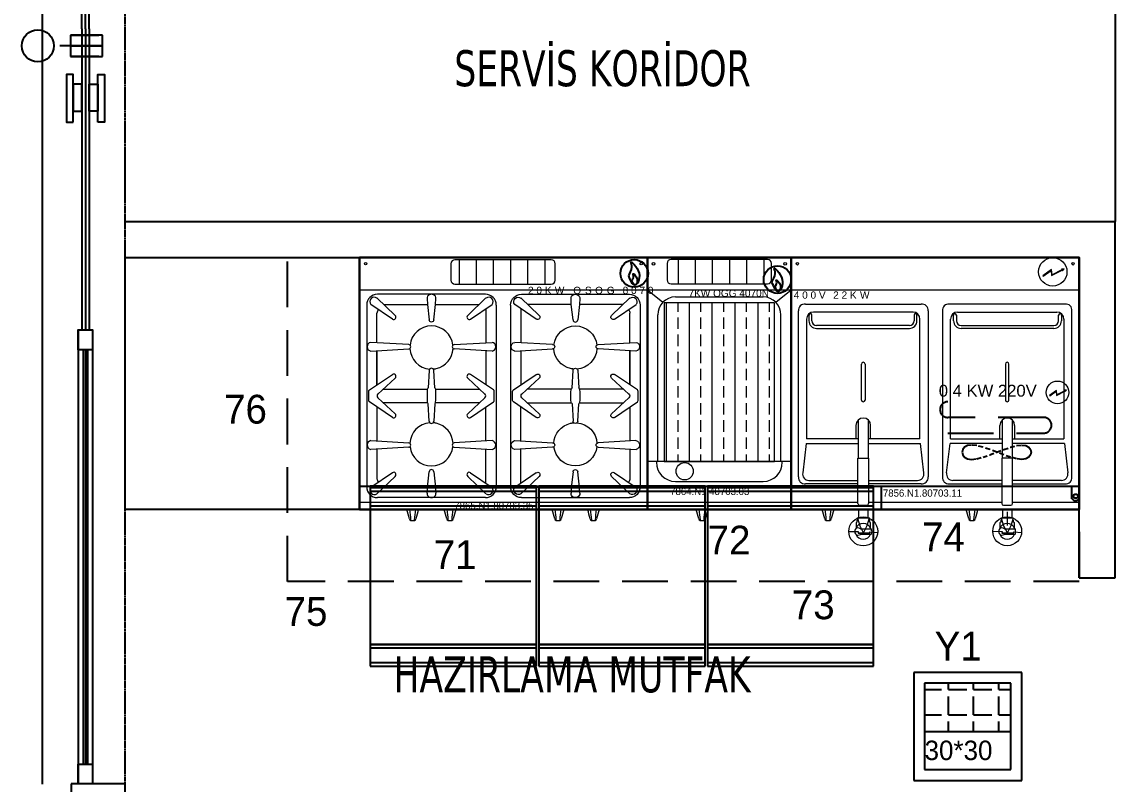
# Model space of a CAD drawing. Header units: millimetres. Extents: x 6517 to 10548, y -1828 to 1073.
# Drawn here: x 6815.9 to 7119.7, y -373.1 to -161.4 of the extents above; entities that cross this region are included whole.
import ezdxf

# ---------------------------------------------------------------- set-up
doc = ezdxf.new("R2010")
doc.units = ezdxf.units.MM
doc.linetypes.add('DASHDOT4', pattern=[0.265, 0.125, -0.0625, 0.015, -0.0625])
doc.linetypes.add('DASHED', pattern=[19.05, 12.7, -6.35])
for name, color, linetype in [('Ar-MECH-SHAFT', 4, 'Continuous'), ('Cember', 7, 'Continuous'), ('Giydirme_Cephe', 7, 'Continuous'), ('Kıtc-002 Çizgi', 7, 'Continuous'), ('Kıtc-008 Rakam', 1, 'Continuous'), ('Kıtc-011 Elk Tes Yazı 001', 1, 'Continuous'), ('Kıtc-014 Elk Tes İşaretler', 1, 'Continuous'), ('Kıtc-019 Su Tes İşaretler', 5, 'Continuous'), ('Kıtc-021 Gaz Tes Yazı 001', 3, 'Continuous'), ('Kıtc-024 Gaz Tes İşaretler', 3, 'Continuous'), ('Kıtc-028 Yer Izgarası', 252, 'Continuous')]:
    doc.layers.add(name, color=color, linetype=linetype)
doc.styles.add('01_1', font='HELVL.shx', dxfattribs={"width": 0.7, "height": 1.8})
doc.styles.get("Standard").update_dxf_attribs({"font": 'stylu.ttf', "height": 10})

# ---------------------------------------------------------------- blocks, each defined once
blk = doc.blocks.new('A$C74735DFE')
at = {"layer": 'Kıtc-024 Gaz Tes İşaretler'}
blk.add_circle((38.3, 38.3), 38.3, dxfattribs=at)
for points, knots in [([(23, 31.1), (25.5, 37.4), (36.3, 53.2), (21.4, 81.4), (47.3, 56.5), (51.6, 38.6)], [12.776613, 12.776613, 12.776613, 12.776613, 30.852712, 43.460631, 77.656151, 77.656151, 77.656151, 77.656151]), ([(51.6, 38.6), (55.7, 21.8), (39.2, -9), (28.1, 18.4), (23, 31.1)], [77.656151, 77.656151, 77.656151, 77.656151, 109.670532, 137.365521, 137.365521, 137.365521, 137.365521]), ([(32, 18.2), (33.2, 21.3), (38.6, 29.2), (31.2, 43.3), (44.1, 30.9), (46.3, 21.9)], [12.776613, 12.776613, 12.776613, 12.776613, 30.852712, 43.460631, 77.656151, 77.656151, 77.656151, 77.656151]), ([(46.3, 21.9), (48.3, 13.5), (40.1, -1.9), (34.5, 11.8), (32, 18.2)], [77.656151, 77.656151, 77.656151, 77.656151, 109.670532, 137.365521, 137.365521, 137.365521, 137.365521])]:
    blk.add_open_spline(points, degree=3, knots=knots, dxfattribs=at)
blk = doc.blocks.new('A$C2FA44268')
at = {"layer": 'Kıtc-002 Çizgi', "lineweight": 5}
for centre, radius, start, end in [((-1419.73, -386.19), 1472.12, 15.2273, 15.33167), ((-30.55, -1.9), 31.74, 3.7631, 8.9605), ((33.74, -1.9), 31.74, 171.0395, 176.2369), ((1422.92, -386.19), 1472.12, 164.66833, 164.7727), ((1.24, 0.51), 0.533, 185.4246, 251.8899), ((1.6, 3.46), 3.5, 261.5295, 278.4705), ((0.83, 0.16), 0.305, 329.021, 5.0101), ((2.36, 0.16), 0.305, 174.9899, 210.979), ((1.95, 0.51), 0.533, 288.1101, 354.5754)]:
    blk.add_arc(centre, radius, start, end, dxfattribs=at)
blk = doc.blocks.new('A$C52631ABA')
at = {"layer": 'Kıtc-002 Çizgi', "lineweight": 5}
h = blk.add_hatch(dxfattribs=at)
h.set_pattern_fill('ANSI31', color=256, scale=1.5, angle=45, style=0)
h.set_pattern_definition([(90, (12018.0053, -19388.686), (-4.7625, 9e-16), [])])
h.paths.add_polyline_path([(329.6, 158.88), (356.33, 158.88, -0.414214), (357.48, 157.73), (357.48, 153.23, -0.414214), (356.33, 152.09), (329.6, 152.09, -0.414214), (328.45, 153.23), (328.45, 153.23), (328.45, 157.73, -0.414214)])
h = blk.add_hatch(dxfattribs=at)
h.set_pattern_fill('ANSI33', color=256, angle=45, style=0)
h.set_pattern_definition([(90, (12157.616, -19823.7025), (-6.35, 1e-15), []), (90, (12160.791, -19820.5275), (-6.35, 1e-15), [3.175, -1.5875])])
h.paths.add_polyline_path([(358.27, 146.8), (327.64, 146.8), (327.64, 102.72), (358.27, 102.72)])
at = {"color": 7, "linetype": 'Continuous', "lineweight": 15}
for p, q in [((330.94, 100.07), (330.94, 100.05)), ((335.74, 100.05), (335.74, 100.07))]:
    blk.add_line(p, q, dxfattribs=at)
at = {"layer": 'Kıtc-002 Çizgi', "lineweight": 5}
for p, q in [((356.33, 158.88), (329.6, 158.88)), ((356.33, 158.87), (356.33, 158.88)), ((328.45, 157.73), (328.45, 153.23)), ((357.47, 157.73), (357.48, 157.73)), ((357.48, 153.23), (357.48, 157.73)), ((329.6, 152.09), (356.33, 152.09)), ((356.33, 152.09), (356.33, 152.09)), ((357.47, 153.23), (357.48, 153.23)), ((322.97, 150.41), (327.29, 146.98)), ((322.97, 150.41), (362.97, 150.41)), ((358.65, 146.98), (362.97, 150.41)), ((330.78, 148.47), (355.16, 148.47)), ((325.87, 102.72), (325.87, 143.46)), ((360.07, 143.46), (360.07, 143.48)), ((360.07, 102.72), (360.07, 143.46)), ((362.97, 102.72), (322.97, 102.72)), ((325.47, 102.72), (325.47, 102.52)), ((360.47, 102.52), (360.47, 102.72)), ((330.77, 97.22), (355.17, 97.22)), ((322.97, 91.41), (362.97, 91.41))]:
    blk.add_line(p, q, dxfattribs=at)
at = {"layer": 'Kıtc-002 Çizgi', "linetype": 'Continuous', "lineweight": 15}
for p, q in [((329.6, 158.87), (329.6, 158.88)), ((328.45, 157.73), (328.45, 157.73)), ((328.45, 153.23), (328.45, 153.23)), ((329.6, 152.09), (329.6, 152.09))]:
    blk.add_line(p, q, dxfattribs=at)
at = {"layer": 'Kıtc-002 Çizgi'}
blk.add_lwpolyline([(322.97, 159.41), (362.97, 159.41), (362.97, 89.41), (322.97, 89.41)], close=True, dxfattribs=at)
at = {"layer": 'Kıtc-002 Çizgi', "lineweight": 5}
blk.add_lwpolyline([(327.64, 102.72), (358.27, 102.72), (358.27, 146.8), (327.64, 146.8)], close=True, dxfattribs=at)
for centre, radius in [((324.67, 157.66), 0.35), ((361.27, 157.66), 0.35), ((333.34, 100.05), 2.4)]:
    blk.add_circle(centre, radius, dxfattribs=at)
for centre, radius, start, end in [((329.6, 157.73), 1.15, 90, 180), ((356.33, 157.73), 1.15, 0, 90), ((329.6, 153.23), 1.15, 180, 270), ((356.33, 153.23), 1.15, 270, 0), ((330.84, 143.5), 4.97, 90.6741, 180.4801), ((355.1, 143.5), 4.97, 359.5199, 89.3259), ((330.77, 102.52), 5.3, 180, 270), ((355.17, 102.52), 5.3, 270, 0)]:
    blk.add_arc(centre, radius, start, end, dxfattribs=at)
at = {"xscale": 0.1, "yscale": 0.1, "zscale": 0.1}
blk.add_blockref('A$C74735DFE', (355.3, 149.45), dxfattribs=at)
at = {"layer": 'Kıtc-002 Çizgi'}
blk.add_blockref('A$C2FA44268', (336.58, 86.36), dxfattribs=at)
at = {"layer": 'Kıtc-021 Gaz Tes Yazı 001', "color": 3, "lineweight": 15, "insert": (334.4, 150.49), "char_height": 2, "attachment_point": 1}
blk.add_mtext_dynamic_manual_height_columns('{\\f@Arial Unicode MS|b0|i0|c162|p34;7KW OGG 4070N}', width=40.9114, gutter_width=50, heights=[0], dxfattribs=at)
at = {"layer": 'Kıtc-021 Gaz Tes Yazı 001', "color": 3, "lineweight": 15, "insert": (329.3, 95.44), "char_height": 2, "width": 63.4235, "attachment_point": 1}
blk.add_mtext('7864.N1.40703.03\\P', dxfattribs=at)
blk = doc.blocks.new('A$C1AAB3821')
at = {"layer": 'Kıtc-028 Yer Izgarası'}
for p, q in [((30, 30), (0, 30)), ((0, 30), (0, 0)), ((30, 0), (30, 30)), ((27, 27), (3, 27)), ((3, 27), (3, 3)), ((3, 25.24), (7.74, 25.24)), ((9.65, 25.24), (9.65, 27)), ((9.65, 25.24), (14.73, 25.24)), ((16.63, 25.24), (16.63, 27)), ((16.63, 25.24), (21.71, 25.24)), ((23.62, 25.24), (23.62, 27)), ((23.62, 25.24), (27, 25.24)), ((27, 3), (27, 27)), ((9.65, 18.25), (9.65, 23.33)), ((16.63, 18.25), (16.63, 23.33)), ((23.62, 18.25), (23.62, 23.33)), ((3, 18.25), (7.74, 18.25)), ((9.65, 18.25), (14.73, 18.25)), ((16.63, 18.25), (21.71, 18.25)), ((23.62, 18.25), (27, 18.25)), ((9.65, 13.5), (9.65, 16.35)), ((16.63, 13.5), (16.63, 16.35)), ((23.62, 13.5), (23.62, 16.35)), ((27, 13.5), (3, 13.5)), ((3, 13.5), (3, 3)), ((27, 3), (27, 13.5)), ((0, 0), (30, 0)), ((3, 3), (27, 3)), ((3, 3), (27, 3))]:
    blk.add_line(p, q, dxfattribs=at)
blk.add_text('30*30', height=5.4, dxfattribs=at).set_placement((3, 5.64))
blk = doc.blocks.new('A$C77C915F2')
at = {"layer": 'Kıtc-002 Çizgi', "color": 3}
for p, q in [((0, 50), (200, 50)), ((49.2, 50), (3, 50)), ((3, 50), (3, 6)), ((49.2, 6), (49.2, 50)), ((96.07, 50), (49.87, 50)), ((49.87, 50), (49.87, 6)), ((96.07, 6), (96.07, 50)), ((142.87, 50), (96.67, 50)), ((96.67, 50), (96.67, 6)), ((142.87, 6), (142.87, 50)), ((145.07, 43.5), (145.07, 50)), ((3, 6), (3, 0)), ((49.2, 6), (3, 6)), ((3, 6), (49.2, 6)), ((3, 5), (3, 1)), ((49.2, 5), (3, 5)), ((49.2, 0), (49.2, 6)), ((49.2, 1), (49.2, 5)), ((49.87, 6), (49.87, 0)), ((96.07, 6), (49.87, 6)), ((49.87, 6), (96.07, 6)), ((49.87, 5), (49.87, 1)), ((96.07, 5), (49.87, 5)), ((96.07, 0), (96.07, 6)), ((96.07, 1), (96.07, 5)), ((96.67, 6), (96.67, 0)), ((142.87, 6), (96.67, 6)), ((96.67, 6), (142.87, 6)), ((96.67, 5), (96.67, 1)), ((142.87, 5), (96.67, 5)), ((142.87, 0), (142.87, 6)), ((142.87, 1), (142.87, 5)), ((3, 1), (49.2, 1)), ((3, 0), (49.2, 0)), ((49.87, 1), (96.07, 1)), ((49.87, 0), (96.07, 0)), ((96.67, 1), (142.87, 1)), ((96.67, 0), (142.87, 0))]:
    blk.add_line(p, q, dxfattribs=at)
blk.add_lwpolyline([(200, 43.5), (200, 113.5), (0, 113.5), (0, 43.5)], close=True, dxfattribs=at)
for points in [[(3, 49.5), (3, 43.5), (49.2, 43.5), (49.2, 49.5), (3, 49.5)], [(49.87, 49.5), (49.87, 43.5), (96.07, 43.5), (96.07, 49.5), (49.87, 49.5)], [(96.67, 49.5), (96.67, 43.5), (142.87, 43.5), (142.87, 49.5), (96.67, 49.5)], [(198, 46.5), (198, 50), (200, 50), (200, 46.5)], [(3, 48.5), (3, 44.5), (49.2, 44.5), (49.2, 48.5), (3, 48.5)], [(49.87, 48.5), (49.87, 44.5), (96.07, 44.5), (96.07, 48.5), (49.87, 48.5)], [(96.67, 48.5), (96.67, 44.5), (142.87, 44.5), (142.87, 48.5), (96.67, 48.5)]]:
    blk.add_lwpolyline(points, dxfattribs=at)
blk.add_circle((199.07, 47.21), 0.596, dxfattribs=at)
blk.add_arc((199, 47.25), 1.25, 216.8699, 323.1301, dxfattribs=at)
blk = doc.blocks.new('A$C4E3860C5')
at = {"layer": 'Kıtc-014 Elk Tes İşaretler', "linetype": 'Continuous', "lineweight": 0}
for p, q in [((2.9, 3.66), (0.96, 2.3)), ((1, 2.21), (2.81, 3.48)), ((2.81, 3.48), (2.9, 2.31)), ((3, 2.49), (2.9, 3.66)), ((2.9, 2.31), (5.24, 3.52)), ((5.18, 3.62), (3, 2.49)), ((5.66, 3.81), (5.09, 3.77)), ((5.09, 3.77), (5.17, 3.64)), ((5.17, 3.64), (5.34, 3.36)), ((5.24, 3.52), (5.19, 3.62)), ((5.34, 3.36), (5.66, 3.81)), ((0.96, 2.3), (1, 2.21))]:
    blk.add_line(p, q, dxfattribs=at)
blk.add_circle((3.16, 3.16), 3.16, dxfattribs=at)
blk = doc.blocks.new('A$C46EC784E')
at = {"layer": 'Kıtc-002 Çizgi', "linetype": 'DASHED'}
for points in [[(190.17, 69.07), (163.5, 69.07, -1), (163.5, 73.42)], [(163.5, 64.73), (190.17, 64.73, 1), (190.17, 69.07)]]:
    blk.add_lwpolyline(points, format="xyb", dxfattribs=at)
at = {"layer": 'Kıtc-002 Çizgi', "linetype": 'DASHED', "ltscale": 0.1}
blk.add_lwpolyline([(184.06, 57.42), (182.6, 57.59), (180.9, 58.04), (179.04, 58.69), (177.09, 59.42), (175.14, 60.16), (173.28, 60.8), (171.57, 61.25), (170.12, 61.42), (168.97, 61.25), (168.16, 60.8), (167.67, 60.16), (167.5, 59.42), (167.67, 58.69), (168.16, 58.04), (168.97, 57.59), (170.12, 57.42), (171.57, 57.59), (173.28, 58.04), (175.14, 58.69), (177.09, 59.42), (179.04, 60.16), (180.9, 60.8), (182.6, 61.25), (184.06, 61.42), (185.2, 61.25), (186.02, 60.8), (186.51, 60.16), (186.67, 59.42), (186.51, 58.69), (186.02, 58.04), (185.2, 57.59)], close=True, dxfattribs=at)
at = {"layer": 'Kıtc-002 Çizgi'}
for name, p in [('A$C77C915F2', (0, 0)), ('A$C4E3860C5', (190.82, 72.88))]:
    blk.add_blockref(name, p, dxfattribs=at)
at = {"layer": 'Kıtc-011 Elk Tes Yazı 001', "insert": (160.99, 78.16), "char_height": 3.3081, "attachment_point": 1}
blk.add_mtext_dynamic_manual_height_columns('{\\f@Arial Unicode MS|b0|i0|c162|p34;0,4 KW 220V }', width=30.0141, gutter_width=50, heights=[0], dxfattribs=at)
blk = doc.blocks.new('Gİ')
at = {"layer": 'Kıtc-024 Gaz Tes İşaretler'}
blk.add_circle((1401, -3034.9), 38.3, dxfattribs=at)
for points, knots in [([(1385.6, -3042.2), (1388.1, -3035.9), (1399, -3020), (1384, -2991.9), (1410, -3016.8), (1414.3, -3034.7)], [12.776613, 12.776613, 12.776613, 12.776613, 30.852712, 43.460631, 77.656151, 77.656151, 77.656151, 77.656151]), ([(1414.3, -3034.7), (1418.3, -3051.4), (1401.9, -3082.3), (1390.8, -3054.9), (1385.6, -3042.2)], [77.656151, 77.656151, 77.656151, 77.656151, 109.670532, 137.365521, 137.365521, 137.365521, 137.365521]), ([(1394.6, -3055.1), (1395.8, -3051.9), (1401.3, -3044), (1393.8, -3030), (1406.8, -3042.4), (1408.9, -3051.3)], [12.776613, 12.776613, 12.776613, 12.776613, 30.852712, 43.460631, 77.656151, 77.656151, 77.656151, 77.656151]), ([(1408.9, -3051.3), (1410.9, -3059.7), (1402.7, -3075.2), (1397.2, -3061.5), (1394.6, -3055.1)], [77.656151, 77.656151, 77.656151, 77.656151, 109.670532, 137.365521, 137.365521, 137.365521, 137.365521])]:
    blk.add_open_spline(points, degree=3, knots=knots, dxfattribs=at)
blk = doc.blocks.new('A$C2D8E6C61')
at = {"layer": 'Kıtc-002 Çizgi', "lineweight": 5}
for p, q in [((7.92, 50.59), (2.85, 55.45)), ((33, 56.5), (3, 56.5)), ((16.78, 55.31), (16.87, 53.65)), ((19.14, 53.65), (19.22, 55.31)), ((28.08, 50.59), (33.15, 55.45)), ((0, 53.5), (0, 3)), ((7.13, 49.58), (1.14, 53.66)), ((4.74, 53.65), (16.87, 53.65)), ((16.87, 53.65), (17.36, 49.34)), ((18.64, 49.34), (19.14, 53.65)), ((19.15, 53.65), (31.27, 53.65)), ((28.87, 49.58), (34.86, 53.66)), ((33.15, 52.5), (33.15, 43.03)), ((36, 53.5), (36, 3)), ((2.85, 43.11), (2.85, 51.25)), ((11.67, 42.5), (1.13, 43.13)), ((24.33, 42.5), (34.87, 43.13)), ((1.16, 40.67), (11.67, 41.3)), ((2.85, 40.69), (2.85, 31.33)), ((2.85, 31.33), (2.85, 40.69)), ((34.84, 40.67), (24.33, 41.3)), ((33.15, 40.77), (33.15, 31.33)), ((17.36, 35.33), (17.07, 30.48)), ((18.93, 30.48), (18.64, 35.33)), ((3.14, 27.72), (7.92, 23.29)), ((4.62, 30.15), (16.83, 30.15)), ((19.17, 30.15), (31.38, 30.15)), ((32.86, 27.72), (28.08, 23.29)), ((2.85, 25.17), (2.85, 15.81)), ((16.84, 26.35), (4.62, 26.35)), ((17.36, 21.22), (17.07, 26.06)), ((18.93, 26.06), (18.64, 21.22)), ((31.38, 26.35), (19.17, 26.35)), ((33.15, 15.73), (33.15, 25.17)), ((1.16, 15.83), (11.67, 15.2)), ((34.84, 15.83), (24.33, 15.2)), ((11.67, 14), (1.13, 13.37)), ((2.85, 13.39), (2.85, 5.25)), ((24.33, 14), (34.87, 13.37)), ((33.15, 4), (33.15, 13.47)), ((7.13, 6.92), (1.14, 2.84)), ((16.87, 2.85), (17.36, 7.16)), ((18.64, 7.16), (19.14, 2.85)), ((28.87, 6.92), (34.86, 2.84)), ((7.92, 5.91), (2.85, 1.05)), ((28.08, 5.91), (33.15, 1.05)), ((4.74, 2.85), (16.87, 2.85)), ((16.78, 1.19), (16.87, 2.85)), ((19.14, 2.85), (19.22, 1.19)), ((19.15, 2.85), (31.27, 2.85)), ((33, 0), (3, 0))]:
    blk.add_line(p, q, dxfattribs=at)
for points in [[(7.13, 22.28), (0.77, 26.57, -0.249136), (0.55, 26.99), (0.55, 29.51, -0.249136), (0.77, 29.93), (7.13, 34.22)], [(28.87, 22.28), (35.23, 26.57, 0.249136), (35.45, 26.99), (35.45, 29.51, 0.249136), (35.23, 29.93), (28.87, 34.22)]]:
    blk.add_lwpolyline(points, format="xyb", dxfattribs=at)
for points in [[(7.92, 33.21), (3.14, 28.78)], [(28.08, 33.21), (32.86, 28.78)]]:
    blk.add_lwpolyline(points, dxfattribs=at)
for centre, radius, start, end in [((3, 53.5), 3, 90, 180), ((2.13, 54.42), 1.25, 55.2544, 217.3591), ((18, 55.37), 1.22, 151.9508, 183.0883), ((18, 55.17), 1.33, 35.9903, 144.0097), ((18, 55.37), 1.22, 356.9305, 28.0492), ((33, 53.5), 3, 0, 90), ((33.87, 54.42), 1.25, 322.6409, 124.7456), ((5.8, 50.7), 3, 149.0111, 169.5247), ((7.5, 50.11), 0.646, 235.1408, 48.5959), ((28.5, 50.11), 0.646, 131.4041, 304.8592), ((18, 41.7), 6, 6.2702, 173.7298), ((1.41, 41.9), 1.26, 102.9203, 258.8244), ((34.59, 41.9), 1.26, 281.1756, 77.0797), ((11.64, 41.9), 0.602, 272.4274, 87.5727), ((18, 41.7), 6, 182.6662, 265.8289), ((18, 41.7), 6, 282.9914, 357.3338), ((24.36, 41.9), 0.602, 92.4273, 267.5726), ((7.5, 33.69), 0.646, 311.3079, 124.706), ((18, 35.29), 0.644, 3.3626, 176.6375), ((18, 41.7), 6, 274.1711, 282.9914), ((28.5, 33.69), 0.646, 55.294, 228.6921), ((16.59, 30.58), 0.494, 300.1035, 349.0162), ((19.41, 30.58), 0.494, 190.9838, 239.8963), ((3.59, 28.25), 0.699, 130.4093, 229.5907), ((42.29, 28.27), 25.53, 175.7844, 184.3218), ((-6.29, 28.27), 25.53, 355.6782, 4.2156), ((32.41, 28.25), 0.699, 310.4093, 49.5907), ((4.85, 24.35), 2, 90, 96.8263), ((16.74, 26.03), 0.33, 5.2662, 73.2198), ((19.26, 26.03), 0.33, 106.7802, 174.7338), ((7.5, 22.81), 0.646, 235.294, 48.6922), ((28.5, 22.81), 0.646, 131.3078, 304.706), ((18, 14.8), 6, 94.1711, 177.3338), ((18, 21.26), 0.644, 183.3625, 356.6374), ((18, 14.8), 6, 77.0086, 85.8289), ((18, 14.8), 6, 2.6662, 77.0086), ((1.41, 14.6), 1.26, 101.1756, 257.0797), ((11.64, 14.6), 0.602, 272.4273, 87.5726), ((24.36, 14.6), 0.602, 92.4274, 267.5727), ((34.59, 14.6), 1.26, 282.9203, 78.8244), ((18, 14.8), 6, 186.2702, 353.7298), ((7.5, 6.39), 0.646, 311.4041, 124.8592), ((28.5, 6.39), 0.646, 55.1408, 228.5959), ((5.8, 5.8), 3, 190.4753, 210.9889), ((3, 3), 3, 180, 270), ((2.13, 2.08), 1.25, 142.6409, 304.7456), ((18, 1.13), 1.22, 176.9117, 208.0492), ((18, 1.33), 1.33, 215.9903, 324.0097), ((18, 1.13), 1.22, 331.9508, 3.0695), ((33, 3), 3, 270, 0), ((33.87, 2.08), 1.25, 235.2544, 37.3591)]:
    blk.add_arc(centre, radius, start, end, dxfattribs=at)
at = {"layer": 'Kıtc-002 Çizgi', "lineweight": 5, "extrusion": (0, 0, -1)}
for centre, major_axis, ratio, start_param, end_param in [((18, 49.38), (0, -0.643), 0.999943, 4.777235, 7.788827), ((3.15, 43.12), (-0.212, -0.224), 0.948941, 0.757394, 0.785398), ((2.15, 40.7), (-0.212, -0.219), 0.969584, 3.920505, 3.926991), ((3.15, 40.68), (0.212, -0.224), 0.948941, 2.356194, 2.384199)]:
    blk.add_ellipse(centre, major_axis=major_axis, ratio=ratio, start_param=start_param, end_param=end_param, dxfattribs=at)
at = {"layer": 'Kıtc-002 Çizgi', "lineweight": 5}
for centre, major_axis, ratio, start_param, end_param in [((19.18, 30.45), (0.224, 0.212), 0.948911, 3.915258, 3.926991), ((19.18, 26.05), (0.224, -0.212), 0.948911, 2.356194, 2.379662), ((2.15, 15.8), (-0.212, 0.219), 0.969584, 3.920505, 3.926991), ((3.15, 15.82), (0.212, 0.224), 0.948941, 2.356194, 2.384199), ((32.85, 15.82), (-0.212, 0.224), 0.948942, 3.89886, 3.926991), ((3.15, 13.38), (-0.212, 0.224), 0.948941, 0.757394, 0.785398), ((32.85, 13.38), (0.212, 0.224), 0.948942, 5.497787, 5.525918), ((18, 7.12), (0, 0.643), 0.999943, 4.777235, 7.788827)]:
    blk.add_ellipse(centre, major_axis=major_axis, ratio=ratio, start_param=start_param, end_param=end_param, dxfattribs=at)
blk = doc.blocks.new('A$C6DF30D1B')
at = {"layer": 'Kıtc-002 Çizgi', "lineweight": 5}
for p, q in [((261.72, 183.24), (234.99, 183.24)), ((236.22, 176.44), (236.22, 183.24)), ((240.98, 176.44), (240.98, 183.24)), ((245.74, 176.44), (245.74, 183.24)), ((250.51, 176.44), (250.51, 183.24)), ((255.27, 176.44), (255.27, 183.24)), ((260.03, 176.44), (260.03, 183.24)), ((233.84, 182.09), (233.84, 177.59)), ((262.87, 177.59), (262.87, 182.09)), ((234.99, 176.44), (261.72, 176.44)), ((208.46, 174.85), (288.46, 174.85))]:
    blk.add_line(p, q, dxfattribs=at)
at = {"layer": 'Kıtc-002 Çizgi', "linetype": 'Continuous', "lineweight": 5}
blk.add_line((208.46, 115.85), (288.46, 115.85), dxfattribs=at)
at = {"layer": 'Kıtc-002 Çizgi'}
blk.add_lwpolyline([(288.46, 113.85), (208.46, 113.85), (208.46, 183.85), (288.46, 183.85)], close=True, dxfattribs=at)
at = {"layer": 'Kıtc-002 Çizgi', "lineweight": 5}
for centre in [(210.16, 182.15), (286.76, 182.15)]:
    blk.add_circle(centre, 0.35, dxfattribs=at)
for centre, start, end in [((234.99, 182.09), 90, 180), ((261.72, 182.09), 0, 90), ((234.99, 177.59), 180, 270), ((261.72, 177.59), 270, 0)]:
    blk.add_arc(centre, 1.15, start, end, dxfattribs=at)
at = {"layer": 'Kıtc-002 Çizgi'}
for name, p in [('A$C2D8E6C61', (210.46, 117.16)), ('A$C2FA44268', (221.62, 110.8)), ('A$C2FA44268', (232.02, 110.8)), ('A$C2FA44268', (262.03, 110.8)), ('A$C2FA44268', (271.88, 110.8))]:
    blk.add_blockref(name, p, dxfattribs=at)
at = {"layer": 'Kıtc-002 Çizgi', "xscale": -1}
blk.add_blockref('A$C2D8E6C61', (286.46, 117.16), dxfattribs=at)
at = {"layer": 'Kıtc-021 Gaz Tes Yazı 001', "lineweight": 5, "xscale": 0.1, "yscale": 0.1, "zscale": 0.1}
blk.add_blockref('Gİ', (144.71, 482.94), dxfattribs=at)
at = {"layer": 'Kıtc-021 Gaz Tes Yazı 001', "color": 3, "lineweight": 15, "insert": (255.29, 175.73), "char_height": 2, "attachment_point": 1}
blk.add_mtext_dynamic_manual_height_columns('{\\f@Arial Unicode MS|b0|i0|c162|p34;\\T1.5;20KW OSOG 8070}', width=55.9867, gutter_width=50, heights=[0], dxfattribs=at)
at = {"layer": 'Kıtc-021 Gaz Tes Yazı 001', "color": 3, "lineweight": 15, "insert": (234.81, 115.95), "char_height": 2, "width": 63.4235, "attachment_point": 1}
blk.add_mtext('7865.N1.80703.35\\P', dxfattribs=at)
blk = doc.blocks.new('A$C32643489')
at = {"layer": 'Kıtc-014 Elk Tes İşaretler', "linetype": 'Continuous', "lineweight": 0}
for p, q in [((3.63, 4.58), (1.2, 2.87)), ((1.26, 2.77), (3.51, 4.34)), ((3.51, 4.34), (3.63, 2.89)), ((3.75, 3.12), (3.63, 4.58)), ((3.63, 2.89), (6.55, 4.4)), ((6.48, 4.52), (3.75, 3.12)), ((7.08, 4.76), (6.36, 4.72)), ((6.36, 4.72), (6.46, 4.55)), ((6.46, 4.55), (6.67, 4.21)), ((6.55, 4.4), (6.48, 4.53)), ((6.67, 4.21), (7.08, 4.76)), ((1.2, 2.87), (1.26, 2.77))]:
    blk.add_line(p, q, dxfattribs=at)
blk.add_circle((3.95, 3.95), 3.95, dxfattribs=at)
blk = doc.blocks.new('A$C6CB009EE')
at = {"layer": 'Kıtc-019 Su Tes İşaretler', "color": 4, "linetype": 'Continuous', "lineweight": 0}
for p, q in [((2.39, 7.7), (3.03, 5.56)), ((5.66, 7.7), (5.01, 5.56)), ((0, 4.02), (2.6, 3.94)), ((2.6, 3.94), (2.56, 3.49)), ((2.57, 3.62), (2.56, 3.49)), ((2.56, 3.49), (5.78, 3.38)), ((2.56, 3.49), (5.78, 3.38)), ((5.8, 3.51), (2.57, 3.62)), ((2.57, 3.62), (5.8, 3.51)), ((3.03, 5.56), (3.98, 3.69)), ((3.98, 3.69), (4.02, 3.69)), ((4.07, 3.69), (4.02, 3.69)), ((5.01, 5.56), (4.07, 3.69)), ((5.78, 3.38), (5.86, 3.87)), ((5.78, 3.38), (5.8, 3.51)), ((5.86, 3.87), (8.03, 3.69))]:
    blk.add_line(p, q, dxfattribs=at)
blk.add_circle((4.02, 4.02), 4.02, dxfattribs=at)
blk = doc.blocks.new('A$C55274EFC')
at = {"layer": 'Kıtc-002 Çizgi', "lineweight": 5}
for p, q in [((254.3, 115.92), (334.3, 115.92)), ((256.3, 63.96), (256.3, 110.07)), ((258.23, 112), (290.37, 112)), ((288.13, 109.76), (260.48, 109.76)), ((292.3, 110.07), (292.3, 63.96)), ((296.3, 110.07), (296.3, 63.96)), ((330.37, 112), (298.23, 112)), ((300.48, 109.76), (328.13, 109.76)), ((332.3, 63.96), (332.3, 110.07)), ((258.55, 107.83), (258.55, 74.53)), ((259.22, 108.95), (259.22, 107.35)), ((260.02, 107.35), (260.02, 108.95)), ((288.42, 108.95), (288.42, 107.35)), ((289.22, 107.35), (289.22, 108.95)), ((290.06, 74.53), (290.06, 107.83)), ((298.55, 74.53), (298.55, 107.83)), ((299.39, 107.35), (299.39, 108.95)), ((300.19, 108.95), (300.19, 107.35)), ((328.59, 107.35), (328.59, 108.95)), ((329.39, 108.95), (329.39, 107.35)), ((330.06, 107.83), (330.06, 74.53)), ((287.12, 106.05), (261.32, 106.05)), ((261.32, 105.25), (287.12, 105.25)), ((301.49, 106.05), (327.29, 106.05)), ((327.29, 105.25), (301.49, 105.25)), ((273.8, 85.33), (273.8, 95.33)), ((274.8, 95.33), (274.8, 85.33)), ((313.8, 95.33), (313.8, 85.33)), ((314.8, 85.33), (314.8, 95.33)), ((272.91, 79.81), (272.91, 69.2)), ((275.68, 79.81), (275.68, 69.2)), ((312.93, 79.81), (312.93, 69.2)), ((315.69, 79.81), (315.69, 69.2)), ((272.25, 78.29), (272.25, 74.53)), ((276.35, 74.53), (276.35, 78.3)), ((312.26, 74.53), (312.26, 78.3)), ((316.36, 78.29), (316.36, 74.53)), ((258.42, 73.23), (257.47, 65.13)), ((258.42, 73.23), (272.91, 73.23)), ((272.91, 74.53), (258.55, 74.53)), ((272.91, 74.53), (272.25, 74.53)), ((290.06, 74.53), (275.68, 74.53)), ((275.68, 73.23), (290.19, 73.23)), ((291.13, 65.13), (290.19, 73.23)), ((297.47, 65.13), (298.42, 73.23)), ((312.93, 73.23), (298.42, 73.23)), ((298.55, 74.53), (312.93, 74.53)), ((315.69, 74.53), (316.36, 74.53)), ((315.69, 74.53), (330.06, 74.53)), ((330.19, 73.23), (315.69, 73.23)), ((330.19, 73.23), (331.13, 65.13)), ((272.8, 69.2), (275.8, 69.2)), ((272.8, 56.61), (272.8, 69.2)), ((275.8, 69.2), (275.8, 56.61)), ((315.8, 69.2), (312.8, 69.2)), ((312.8, 69.2), (312.8, 56.61)), ((315.8, 56.61), (315.8, 69.2)), ((272.8, 62.03), (258.23, 62.03)), ((259.19, 62.99), (272.8, 62.99)), ((275.8, 62.99), (289.42, 62.99)), ((290.37, 62.03), (275.8, 62.03)), ((298.23, 62.03), (312.8, 62.03)), ((312.8, 62.99), (299.19, 62.99)), ((329.42, 62.99), (315.8, 62.99)), ((315.8, 62.03), (330.37, 62.03)), ((254.3, 56.92), (272.8, 56.92)), ((272.97, 54.92), (272.97, 52.58)), ((273.3, 56.11), (275.3, 56.11)), ((275.64, 52.58), (275.64, 54.92)), ((275.8, 56.92), (312.8, 56.92)), ((312.97, 54.92), (312.97, 52.58)), ((313.3, 56.11), (315.3, 56.11)), ((315.64, 52.58), (315.64, 54.92)), ((315.8, 56.92), (334.3, 56.92)), ((272.6, 52.58), (272.5, 51.38)), ((272.6, 52.58), (276, 52.58)), ((276.1, 51.38), (276, 52.58)), ((312.6, 52.58), (312.5, 51.38)), ((312.6, 52.58), (316, 52.58)), ((314.3, 54.3), (314.3, 50.44)), ((316.1, 51.38), (316, 52.58)), ((272.5, 51.38), (272.3, 51.18)), ((272.3, 51.18), (272.3, 49.8)), ((273.64, 49.56), (276.38, 49.56)), ((276.3, 51.18), (276.1, 51.38)), ((276.3, 49.8), (276.3, 51.18)), ((312.5, 51.38), (312.3, 51.18)), ((312.3, 51.18), (312.3, 49.8)), ((313.64, 49.56), (316.38, 49.56)), ((316.3, 51.18), (316.1, 51.38)), ((316.3, 49.8), (316.3, 51.18)), ((273.61, 48.06), (276.38, 48.06)), ((313.61, 48.06), (316.38, 48.06))]:
    blk.add_line(p, q, dxfattribs=at)
at = {"layer": 'Kıtc-002 Çizgi'}
blk.add_lwpolyline([(254.3, 124.92), (334.3, 124.92), (334.3, 54.92), (254.3, 54.92)], close=True, dxfattribs=at)
at = {"layer": 'Kıtc-002 Çizgi', "lineweight": 5}
for centre in [(256, 123.19), (332.6, 123.19)]:
    blk.add_circle(centre, 0.35, dxfattribs=at)
for centre, radius, start, end in [((258.06, 110.24), 1.77, 84.5492, 185.4508), ((260.48, 107.83), 1.93, 90.1156, 179.8844), ((288.13, 107.83), 1.93, 0.1156, 89.8844), ((290.54, 110.24), 1.77, 354.5492, 95.4508), ((298.06, 110.24), 1.77, 84.5492, 185.4508), ((300.48, 107.83), 1.93, 90.1156, 179.8844), ((328.13, 107.83), 1.93, 0.1156, 89.8844), ((330.54, 110.24), 1.77, 354.5492, 95.4508), ((259.62, 108.95), 0.4, 0, 180), ((261.32, 107.35), 2.1, 180, 270), ((261.32, 107.35), 1.3, 180, 270), ((287.12, 107.35), 1.3, 270, 0), ((287.12, 107.35), 2.1, 270, 0), ((288.82, 108.95), 0.4, 0, 180), ((299.79, 108.95), 0.4, 0, 180), ((301.49, 107.35), 2.1, 180, 270), ((301.49, 107.35), 1.3, 180, 270), ((327.29, 107.35), 1.3, 270, 0), ((327.29, 107.35), 2.1, 270, 0), ((328.99, 108.95), 0.4, 0, 180), ((274.3, 95.33), 0.5, 360, 180), ((314.3, 95.33), 0.5, 360, 180), ((274.3, 85.33), 0.5, 180.0001, 359.9999), ((314.3, 85.33), 0.5, 180.0001, 359.9999), ((274.3, 78.29), 2.05, 0.2798, 179.9997), ((314.31, 78.29), 2.05, 0.0003, 179.7202), ((258.06, 63.79), 1.77, 174.5493, 275.4508), ((259.25, 64.8), 1.81, 169.4174, 267.9791), ((289.35, 64.8), 1.81, 272.0209, 10.5826), ((290.54, 63.79), 1.77, 264.5492, 5.4507), ((298.06, 63.79), 1.77, 174.5493, 275.4508), ((299.25, 64.8), 1.81, 169.4174, 267.9791), ((329.36, 64.8), 1.81, 272.0209, 10.5826), ((330.54, 63.79), 1.77, 264.5492, 5.4507), ((273.3, 56.61), 0.5, 180, 270), ((275.3, 56.61), 0.5, 270, 0), ((313.3, 56.61), 0.5, 180, 270), ((315.3, 56.61), 0.5, 270, 0), ((272.89, 48.82), 1, 51.433, 306.7497), ((274.3, 48.88), 2.2, 18.0034, 162.1165), ((273.64, 49.76), 0.2, 231.4536, 270.0011), ((276.38, 49.36), 0.2, 14.8468, 90.0065), ((274.3, 48.81), 2.35, 345.1606, 14.8394), ((312.89, 48.82), 1, 51.433, 306.7497), ((314.3, 48.88), 2.2, 18.0034, 162.1165), ((313.64, 49.76), 0.2, 231.4536, 270.0011), ((316.38, 49.36), 0.2, 14.8468, 90.0065), ((314.3, 48.81), 2.35, 345.1606, 14.8394), ((274.3, 48.85), 2.2, 201.3685, 338.941), ((273.61, 47.86), 0.2, 89.999, 126.73), ((276.38, 48.26), 0.2, 269.9935, 345.1532), ((314.3, 48.85), 2.2, 201.3685, 338.941), ((313.61, 47.86), 0.2, 89.999, 126.73), ((316.38, 48.26), 0.2, 269.9935, 345.1532)]:
    blk.add_arc(centre, radius, start, end, dxfattribs=at)
at = {"layer": 'Kıtc-002 Çizgi'}
for p in [(262.9, 51.88), (302.9, 51.88)]:
    blk.add_blockref('A$C2FA44268', p, dxfattribs=at)
at = {"layer": 'Kıtc-014 Elk Tes İşaretler'}
blk.add_blockref('A$C32643489', (323.02, 117), dxfattribs=at)
at = {"layer": 'Kıtc-019 Su Tes İşaretler'}
for p in [(270.28, 44.83), (310.28, 44.86)]:
    blk.add_blockref('A$C6CB009EE', p, dxfattribs=at)
at = {"layer": 'Kıtc-011 Elk Tes Yazı 001', "lineweight": 15, "insert": (254.99, 115.5), "char_height": 2, "attachment_point": 1}
blk.add_mtext_dynamic_manual_height_columns('{\\f@Arial Unicode MS|b0|i0|c162|p34;\\T1.5;400V 22KW}', width=71.9782, gutter_width=50, heights=[0], dxfattribs=at)
at = {"layer": 'Kıtc-011 Elk Tes Yazı 001', "lineweight": 15, "insert": (279.76, 60.49), "char_height": 2, "width": 63.4235, "attachment_point": 1}
blk.add_mtext('7856.N1.80703.11', dxfattribs=at)

msp = doc.modelspace()

# ---------------------------------------------------------------- linework, layer by layer
at = {"color": 0}
msp.add_line((6821.56, 47.02), (6821.56, -373.15), dxfattribs=at)
at = {"color": 0, "linetype": 'DASHDOT4'}
msp.add_line((6844.56, -373.07), (6844.56, 47.06), dxfattribs=at)
at = {"color": 4}
for p, q in [((6832.56, -163.31), (6832.56, -79.31)), ((6833.56, -163.31), (6833.56, -79.31)), ((6834.56, -163.31), (6834.56, -79.31)), ((6832.56, -163.31), (6832.56, -246.95)), ((6833.56, -163.31), (6833.56, -246.95)), ((6834.56, -163.31), (6834.56, -246.95)), ((6832.95, -252.44), (6832.95, -367.53)), ((6833.56, -252.44), (6833.56, -367.53)), ((6834.12, -252.42), (6834.12, -367.53))]:
    msp.add_line(p, q, dxfattribs=at)
for p, q in [((7119.72, -141.85), (7119.72, -216.85)), ((6831.56, -246.95), (6831.56, -373.06)), ((6835.56, -246.95), (6835.56, -373.06))]:
    msp.add_line(p, q)
at = {"color": 251, "linetype": 'ByBlock'}
for p, q in [((6844.56, -208.03), (6844.56, -198.03)), ((6844.56, -216.84, 0), (7119.72, -216.85)), ((7119.72, -315.8, 0), (7119.72, -216.85)), ((6844.56, -226.83, 0), (7109.72, -226.83, 0)), ((7109.72, -315.8, 0), (7109.72, -226.83, 0)), ((7109.72, -315.8, 0), (7119.72, -315.8, 0))]:
    msp.add_line(p, q, dxfattribs=at)
at = {"color": 1}
msp.add_line((6844.56, -373.07), (6835.56, -373.07), dxfattribs=at)
at = {"color": 0}
for points in [[(6830.13, -189.24), (6830.13, -176.01), (6828.27, -176.01), (6828.27, -189.24)], [(6836.99, -189.24), (6836.99, -176.01), (6838.85, -176.01), (6838.85, -189.24)], [(6832.56, -186.2), (6832.56, -178.66), (6830.13, -178.66), (6830.13, -186.2)], [(6834.56, -186.2), (6834.56, -178.66), (6836.99, -178.66), (6836.99, -186.2)], [(6829.56, -373.07), (6829.56, -430.07), (6844.56, -430.07), (6844.56, -373.07)]]:
    msp.add_lwpolyline(points, close=True, dxfattribs=at)
for points in [[(6831.56, -252.44), (6831.56, -246.95), (6835.56, -246.95), (6835.56, -252.44)], [(6831.56, -373.06), (6831.56, -367.58), (6835.56, -367.58), (6835.56, -373.06)]]:
    msp.add_lwpolyline(points, close=True)
at = {"layer": 'Cember', "linetype": 'Continuous', "lineweight": -3}
msp.add_circle((6820.32, -168.03), 4.43, dxfattribs=at)
at = {"layer": 'Giydirme_Cephe', "linetype": 'Continuous', "lineweight": -3}
for points in [[(6829.38, -165.06), (6829.38, -171)], [(6838.29, -165.06), (6829.38, -165.06)], [(6829.38, -165.06), (6829.38, -171)], [(6838.29, -165.06), (6829.38, -165.06)], [(6829.38, -165.06), (6829.38, -171)], [(6838.29, -165.06), (6829.38, -165.06)], [(6829.38, -165.06), (6829.38, -171)], [(6838.29, -165.06), (6829.38, -165.06)], [(6837.3, -165.06), (6829.38, -165.06)], [(6829.38, -165.06), (6837.3, -165.06)], [(6829.38, -165.06), (6829.38, -171)], [(6838.29, -165.06), (6829.38, -165.06)], [(6829.38, -165.06), (6829.38, -171)], [(6838.29, -165.06), (6829.38, -165.06)], [(6837.3, -165.06), (6829.38, -165.06)], [(6829.38, -165.06), (6837.3, -165.06)], [(6838.29, -171), (6838.29, -165.06)], [(6838.29, -171), (6838.29, -165.06)], [(6838.29, -171), (6838.29, -165.06)], [(6838.29, -171), (6838.29, -165.06)], [(6838.29, -171), (6838.29, -165.06)], [(6838.29, -171), (6838.29, -165.06)], [(6830.37, -168.03), (6826.41, -168.03)], [(6830.37, -168.03), (6826.41, -168.03)], [(6830.37, -168.03), (6826.41, -168.03)], [(6830.37, -168.03), (6826.41, -168.03)], [(6830.37, -168.03), (6826.41, -168.03)], [(6830.37, -168.03), (6826.41, -168.03)], [(6830.37, -168.03), (6826.41, -168.03)], [(6830.37, -168.03), (6826.41, -168.03)], [(6830.37, -168.03), (6826.41, -168.03)], [(6830.37, -168.03), (6826.41, -168.03)], [(6830.37, -168.03), (6826.41, -168.03)], [(6830.37, -168.03), (6826.41, -168.03)], [(6838.29, -168.03), (6829.38, -168.03)], [(6829.38, -168.03), (6838.29, -168.03)], [(6838.29, -168.03), (6829.38, -168.03)], [(6829.38, -168.03), (6838.29, -168.03)], [(6838.29, -168.03), (6829.38, -168.03)], [(6829.38, -168.03), (6838.29, -168.03)], [(6838.29, -168.03), (6829.38, -168.03)], [(6829.38, -168.03), (6838.29, -168.03)], [(6829.38, -171), (6838.29, -171)], [(6829.38, -171), (6838.29, -171)], [(6837.3, -171), (6829.38, -171)], [(6829.38, -171), (6837.3, -171)], [(6829.38, -171), (6838.29, -171)], [(6829.38, -171), (6838.29, -171)], [(6837.3, -171), (6829.38, -171)], [(6829.38, -171), (6837.3, -171)], [(6829.38, -171), (6838.29, -171)], [(6829.38, -171), (6838.29, -171)]]:
    msp.add_lwpolyline(points, dxfattribs=at)
at = {"layer": 'Kıtc-002 Çizgi', "elevation": 0}
msp.add_lwpolyline([(6909.72, -296.83), (6844.56, -296.83), (6844.56, -226.83), (6909.72, -226.83)], close=True, dxfattribs=at)
at = {"layer": 'Kıtc-002 Çizgi', "color": 4, "linetype": 'DASHED', "elevation": 0}
msp.add_lwpolyline([(7109.72, -316.83), (6889.72, -316.83), (6889.72, -226.83), (7109.72, -226.83)], close=True, dxfattribs=at)

# ---------------------------------------------------------------- block references
at = {"layer": 'Kıtc-002 Çizgi', "lineweight": -2}
for name, p in [('A$C46EC784E', (6909.72, -340.33, 0)), ('A$C6DF30D1B', (6701.26, -410.68, 0)), ('A$C52631ABA', (6666.75, -386.24, 0)), ('A$C55274EFC', (6775.42, -351.75, 0))]:
    msp.add_blockref(name, p, dxfattribs=at)
at = {"layer": 'Kıtc-028 Yer Izgarası'}
msp.add_blockref('A$C1AAB3821', (7063.76, -372.07), dxfattribs=at)

# ---------------------------------------------------------------- texts
at = {"layer": 'Ar-MECH-SHAFT', "ltscale": 0.1, "char_height": 10, "width": 130.8404, "attachment_point": 9, "style": '01_1'}
for s, insert in [('{\\fVerdana|b0|i0|c162|p34;\\C224;SERVİS KORİDOR}', (7018.43, -179.43, 0)), ('{\\fVerdana|b0|i0|c162|p34;\\C224;HAZIRLAMA MUTFAK}', (7018.43, -347.8, 0))]:
    msp.add_mtext(s, dxfattribs=dict(at, insert=insert))
at = {"layer": 'Kıtc-008 Rakam', "color": 1}
for s, p in [('76', (6872.09, -272.96)), ('74', (7066.06, -308.43, 0)), ('72', (7006.47, -309.32)), ('71', (6930.34, -313.37)), ('75', (6888.92, -329.15)), ('73', (7029.87, -327.3)), ('Y1', (7069.55, -338.78))]:
    msp.add_text(s, height=8, dxfattribs=at).set_placement(p)

doc.saveas('drawing.dxf')
